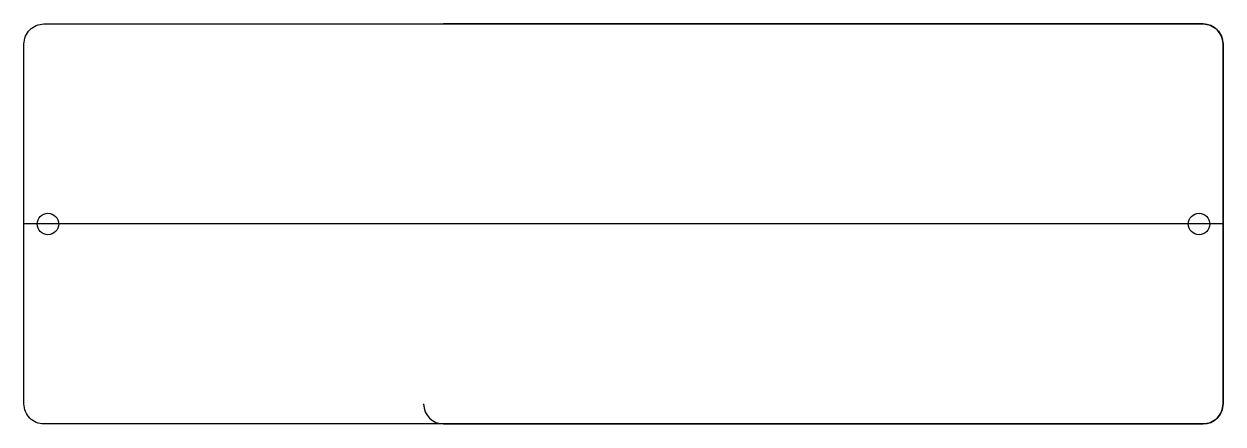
# Model space of a CAD drawing. Header units: millimetres. Extents: x 0 to 150, y 59 to 109.
import ezdxf

# ---------------------------------------------------------------- set-up
doc = ezdxf.new("R2010")
doc.units = ezdxf.units.MM
doc.layers.get('0').update_dxf_attribs({"linetype": 'CONTINUOUS'})

msp = doc.modelspace()

# ---------------------------------------------------------------- linework, layer by layer
for p, q in [((147.5, 108.86, 0), (52.5, 108.86, 0)), ((150, 61.36, 0), (150, 106.36, 0)), ((150, 83.86, 0), (0, 83.86, 0)), ((52.5, 58.86, 0), (147.5, 58.86, 0))]:
    msp.add_line(p, q)
msp.add_lwpolyline([(2.5, 108.86), (147.5, 108.86, -0.414214), (150, 106.36), (150, 61.36, -0.414214), (147.5, 58.86), (2.5, 58.86, -0.414214), (0, 61.36), (0, 106.36, -0.414214)], format="xyb", close=True)
for centre in [(3, 83.86, 0), (147, 83.86, 0), (147, 83.86, 0)]:
    msp.add_circle(centre, 1.35)
for centre, start, end in [((147.5, 106.36, 0), 0, 90), ((147.5, 106.36, 0), 0, 90), ((52.5, 61.36, 0), 180, 270), ((147.5, 61.36, 0), -90, 0)]:
    msp.add_arc(centre, 2.5, start, end)

doc.saveas('drawing.dxf')
